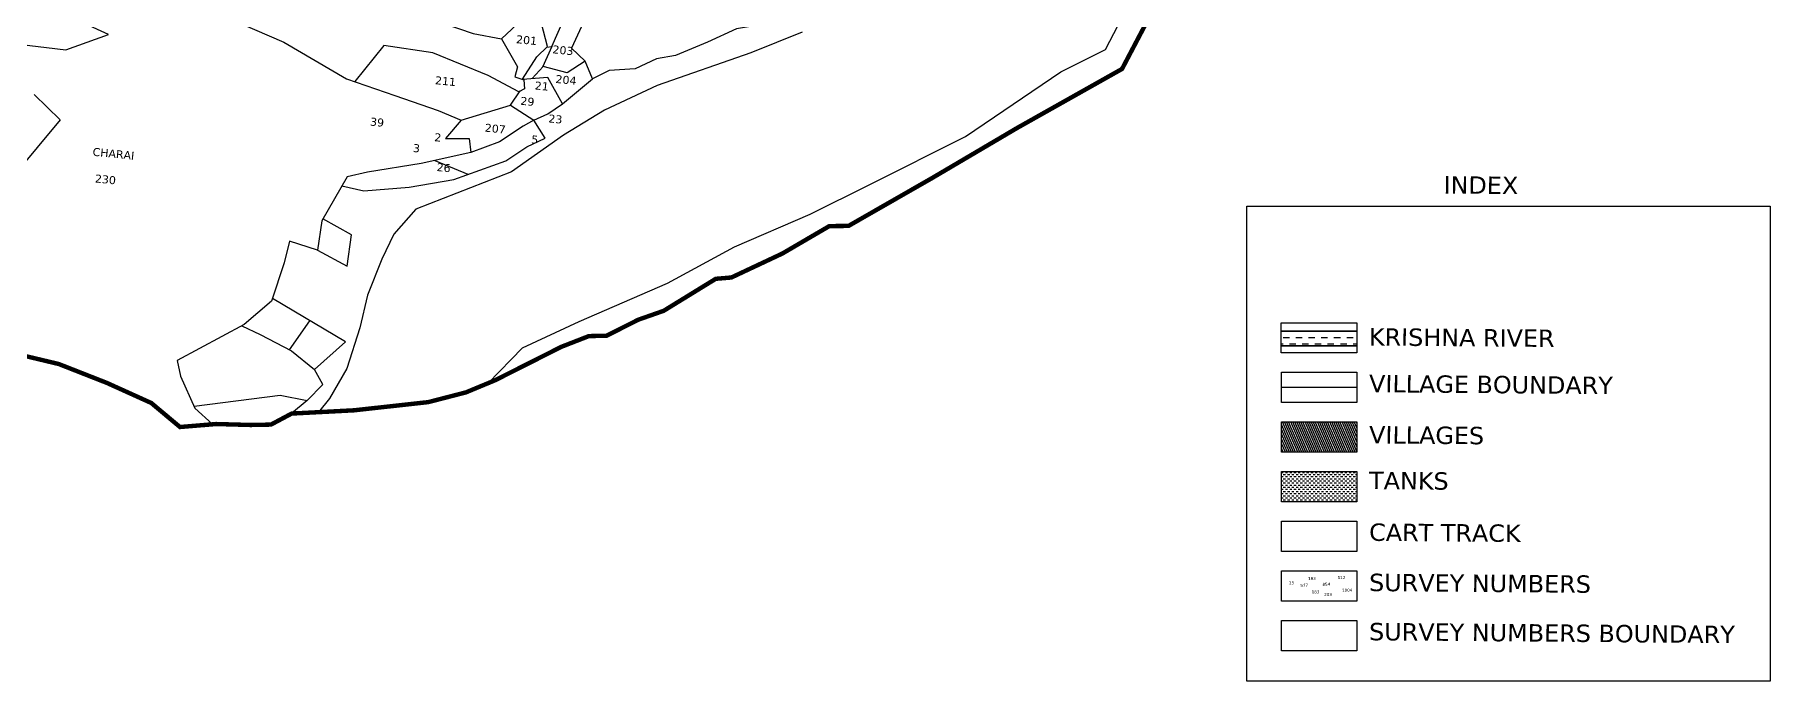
# Model space of a CAD drawing. Header units: inches. Extents: x 394927 to 400956, y 1849711 to 1856189.
# Drawn here: x 397017 to 400956, y 1849711 to 1851178 of the extents above; entities that cross this region are included whole.
import ezdxf

# ---------------------------------------------------------------- set-up
doc = ezdxf.new("R2010")
doc.units = ezdxf.units.IN
doc.header["$MEASUREMENT"] = 0
for name, color, linetype in [('BND', 6, 'Continuous'), ('SY.AREA', 7, 'Continuous'), ('TEXT', 7, 'Continuous'), ('VILLAGE AREA', 1, 'Continuous')]:
    doc.layers.add(name, color=color, linetype=linetype)
doc.styles.get("Standard").update_dxf_attribs({"font": 'verdana.ttf'})

msp = doc.modelspace()

# ---------------------------------------------------------------- hatches: boundary and pattern name
h = msp.add_hatch()
h.set_pattern_fill('DASH', color=4, scale=115.50482)
h.set_pattern_definition([(0, (329218.984, 1495890.868), (14.4381025, 14.4381025), [14.4381025, -14.4381025])])
h.paths.add_polyline_path([(399846.2, 1850504.9), (399846.2, 1850472.1), (400017.2, 1850472.1), (400017.2, 1850504.9)])
h = msp.add_hatch()
h.set_pattern_fill('DASH', color=4, scale=38.501607)
h.set_pattern_definition([(0, (329219.525, 1496003.766), (4.81270083, 4.81270083), [4.81270083, -4.81270083])])
h.paths.add_polyline_path([(399846.7, 1850186.5), (399846.7, 1850117.9), (400017.7, 1850117.9), (400017.7, 1850186.5)])
at = {"layer": 'VILLAGE AREA', "linetype": 'ByBlock'}
h = msp.add_hatch(dxfattribs=at)
h.set_pattern_fill('ANSI31', color=256, scale=34.168973, angle=68.5464)
h.set_pattern_definition([(113.5464313, (274964.0015, 1221194.654), (-3.91549369, -1.706279376), [])])
h.paths.add_polyline_path([(400017.7, 1850230.6), (400017.7, 1850299.2), (399846.7, 1850299.2), (399846.7, 1850230.6)])

# ---------------------------------------------------------------- linework, layer by layer
at = {"const_width": 0.175}
msp.add_lwpolyline([(394927.2, 1856188.7), (400955.8, 1856188.7), (400955.8, 1849711), (394927.2, 1849711)], close=True, dxfattribs=at)
at = {"color": 4}
for points in [[(398046, 1850387.1), (398124.4, 1850467), (398253.1, 1850527), (398453.4, 1850613.8), (398605.1, 1850696.7), (398776.7, 1850770.7), (398912.1, 1850837.5), (399129.8, 1850947), (399345.5, 1851093.7), (399447, 1851144.3), (399656.3, 1851546)], [(398759, 1851183.3), (398642, 1851136.6), (398430, 1851062.1), (398310.6, 1851006.6), (398217.3, 1850949.8), (398099.3, 1850866.9), (397882, 1850781.9), (397832.4, 1850725.1), (397804.7, 1850668.3), (397772.7, 1850586.8), (397755.2, 1850512.6), (397725.6, 1850420.7), (397686.4, 1850352.5), (397660.9, 1850321.3)]]:
    msp.add_lwpolyline(points, dxfattribs=at)
at = {"color": 0}
for points in [[(399768.3, 1850788.6), (400955.8, 1850788.6), (400955.8, 1849711), (399768.3, 1849711)], [(399846.2, 1850524.3), (400017.2, 1850524.3), (400017.2, 1850455.8), (399846.2, 1850455.8)], [(399846.7, 1850411.8), (400017.7, 1850411.8), (400017.7, 1850343.3), (399846.7, 1850343.3)], [(399846.7, 1850299.2), (400017.7, 1850299.2), (400017.7, 1850230.6), (399846.7, 1850230.6)], [(399846.7, 1850186.5), (400017.7, 1850186.5), (400017.7, 1850117.9), (399846.7, 1850117.9)], [(399846.7, 1850073.8), (400017.7, 1850073.8), (400017.7, 1850005.3), (399846.7, 1850005.3)], [(399846.7, 1849961.1), (400017.7, 1849961.1), (400017.7, 1849892.6), (399846.7, 1849892.6)], [(399846.7, 1849848.4), (400017.7, 1849848.4), (400017.7, 1849779.9), (399846.7, 1849779.9)]]:
    msp.add_lwpolyline(points, close=True, dxfattribs=at)
at = {"color": 4, "const_width": 3.85}
for points in [[(400017.2, 1850504.9), (399846.2, 1850504.9)], [(400017.2, 1850472.1), (399846.2, 1850472.1)]]:
    msp.add_lwpolyline(points, dxfattribs=at)
at = {"layer": 'BND', "lineweight": 30}
for points, const_width in [([(395226.5, 1853519.5), (395226.5, 1853519.5), (395356.1, 1853388.8), (395470.4, 1853278.4), (395648.1, 1853094.3), (395792.6, 1852958.3), (395996.9, 1852738), (396013.3, 1852618.8), (396045, 1852445.2), (396065.5, 1852335.9), (396082.9, 1852240.5), (396136.4, 1851928.5), (396181.3, 1851815.2), (396234.6, 1851660), (396246.4, 1851496.2), (396321.9, 1851278.4), (396364.6, 1851129.6), (396460.5, 1850861.6), (396549.2, 1850584.8), (396886.7, 1850473.8), (396979.2, 1850452.7), (397071.8, 1850430.6), (397181.1, 1850387.7)], 10), ([(397181.1, 1850387.7), (397281.7, 1850342.2), (397346.8, 1850287.7), (397428.9, 1850294.5), (397507.4, 1850292.3), (397553.4, 1850293.2), (397600.3, 1850318.2), (397741.8, 1850325.6), (397910.4, 1850344.2), (397995.9, 1850366.3), (398062.5, 1850394), (398212.3, 1850469.6), (398274.9, 1850494), (398314.8, 1850494.7), (398386.9, 1850531.1), (398444.5, 1850551.3), (398562.7, 1850623.9), (398598.2, 1850626.9), (398713.8, 1850681.2), (398820.5, 1850743.5), (398864, 1850743.9), (399054.4, 1850852.9), (399247, 1850966.3), (399484.7, 1851100), (399579.2, 1851279.4)], 10), ([(400017.7, 1850377.6), (399846.7, 1850377.6)], 3.42)]:
    msp.add_lwpolyline(points, dxfattribs=dict(at, const_width=const_width))
at = {"layer": 'SY.AREA'}
for points in [[(398303.6, 1851424.9), (398315.7, 1851433.2), (398350.1, 1851487.8), (398508.4, 1851450.1), (398578.5, 1851398.9), (398599.3, 1851367), (398612.7, 1851329.9), (398677.3, 1851309.9), (398694.4, 1851292.9), (398698, 1851260.2), (398729.1, 1851238.4), (398725.7, 1851220.8), (398663.9, 1851200.4), (398610.1, 1851191.2), (398544, 1851160.8), (398471.1, 1851130.4), (398428.5, 1851122.7), (398380.2, 1851100.1), (398321, 1851096.6), (398283.1, 1851077.9)], [(397876.6, 1851226.3), (398012, 1851180.5), (398076.5, 1851168.2), (398134.8, 1851223), (398141, 1851251.4), (398155.4, 1851258.5), (398152, 1851268.2), (398062, 1851289.9), (398051.5, 1851296)], [(396711.5, 1851213.9), (396756.7, 1851195), (396854.3, 1851171.1), (396980.8, 1851156.1), (397088, 1851143.6), (397184.9, 1851178.2), (397090.4, 1851221.3), (396943, 1851261), (396947.1, 1851269.1)], [(398123.8, 1851076.5), (398156.6, 1851127.8), (398181, 1851150.9), (398154.3, 1851252.4)], [(397384.9, 1851241.1), (397482.4, 1851204), (397582.3, 1851160.6), (397724.7, 1851077.7), (397834.2, 1851040), (397932.7, 1851005.6), (397984.7, 1850983.7), (397949.2, 1850942.3), (398003.1, 1850942.2), (398006.7, 1850910.5), (397894.2, 1850885.6), (397772.4, 1850866.1), (397726.2, 1850855.4), (397668.4, 1850755.5), (397658.9, 1850689.1), (397595.7, 1850709.5), (397583.3, 1850659.8), (397554.4, 1850573), (397492.3, 1850519.9), (397340.4, 1850438.3), (397348.1, 1850403.4), (397380.7, 1850330.5), (397420.6, 1850293.8)], [(398190.4, 1851150.9), (398222.2, 1851222.8), (398242.5, 1851229.3), (398263, 1851221.3), (398262.4, 1851206), (398235.3, 1851147.3), (398266.5, 1851117.8)], [(398076.5, 1851168.2), (398113, 1851105), (398106.4, 1851081.8), (398127.1, 1851075.5), (398128.5, 1851054.9), (398116, 1851048.4), (398046.2, 1851085.1), (397920.7, 1851136.7), (397809.7, 1851153.5), (397743.6, 1851071.2)], [(398179.6, 1851149.6), (398190.4, 1851150.9), (398169.2, 1851104.3)], [(398215, 1851021.1), (398283.1, 1851077.9), (398266.5, 1851117.8), (398225.5, 1851091.2), (398170.7, 1851105.9), (398146.3, 1851078)], [(398150, 1850984), (398182, 1850997.9), (398215, 1851021.1), (398181.6, 1851080.6), (398124.4, 1851076.3)], [(397015.8, 1851041.7), (397075.2, 1850984.9), (396970.2, 1850859.4), (396875.7, 1850892.9)], [(397984.7, 1850983.7), (398097, 1851018.2), (398119.2, 1851050.1)], [(398097, 1851018.2), (398150, 1850984), (398125.6, 1850970.2), (398071.7, 1850934.6), (398006.7, 1850910.5)], [(398175.3, 1850943), (398150, 1850984)], [(397714.3, 1850834.9), (397763.9, 1850823.8), (397866.8, 1850832), (397968.1, 1850849.4), (398086, 1850891.7), (398134, 1850923.5), (398175.3, 1850943)], [(397925.5, 1850892.5), (398000.4, 1850861)], [(397658.9, 1850689.1), (397726.2, 1850652.8), (397736.1, 1850724), (397670.8, 1850759.6)], [(397635.6, 1850348.2), (397670.7, 1850383.9), (397652.3, 1850417.9), (397722.2, 1850480.7), (397556.5, 1850579.3)], [(397487.1, 1850517.1), (397529, 1850497.4), (397600.3, 1850460.5), (397652.3, 1850417.9)], [(397595.1, 1850463.1), (397641.9, 1850528.5)], [(397378.7, 1850335.1), (397573.9, 1850360.2), (397635.6, 1850348.2), (397600.3, 1850318.2)]]:
    msp.add_lwpolyline(points, dxfattribs=at)

# ---------------------------------------------------------------- texts
at = {"layer": 'TEXT'}
for s, height, rotation, p in [('201', 18.16, 354.3907, (398108.9, 1851158.7)), ('203', 18.16, 354.3907, (398191.5, 1851135.7)), ('211', 18.16, 354.3907, (397924.9, 1851065.6)), ('21', 18.16, 354.3907, (398151.3, 1851053.7)), ('204', 18.16, 354.3907, (398198.4, 1851068.4)), ('29', 18.16, 354.3907, (398118.7, 1851018.9)), ('39', 18.16, 354.3907, (397777.5, 1850971.8)), ('207', 18.16, 354.3907, (398037.9, 1850957.9)), ('23', 18.16, 354.3907, (398182.2, 1850978.9)), ('2', 18.2, 354.3907, (397923.3, 1850936.4)), ('5', 18.2, 354.3907, (398143.3, 1850931.5)), ('CHARAI', 18.16, 354.3907, (397147.9, 1850903.3)), ('3', 18.2, 354.3907, (397874.8, 1850911.9)), ('230', 18.16, 354.3907, (397153.2, 1850842.7)), ('26', 18.16, 354.3907, (397928.6, 1850868.6)), ('112', 6.69, 1.2022, (399974.1, 1849942.8)), ('25', 6.69, 1.2022, (399863.7, 1849930.7)), ('577', 6.69, 1.2022, (399889.4, 1849925.1)), ('183', 6.69, 1.2022, (399906.8, 1849940.7)), ('183', 6.69, 1.2022, (399915.1, 1849910.2)), ('854', 6.69, 1.2022, (399939.7, 1849927.4)), ('203', 6.69, 1.2022, (399943.5, 1849904.3)), ('1004', 6.69, 1.2022, (399984.1, 1849914.1))]:
    msp.add_text(s, height=height, rotation=rotation, dxfattribs=at).set_placement(p)
at = {"layer": 'TEXT', "color": 0}
for s, height, p in [('INDEX', 39.47, (400214.2, 1850817.4)), ('KRISHNA RIVER', 39.472, (400044.8, 1850472.6)), ('VILLAGE BOUNDARY', 39.472, (400045.3, 1850366.7)), ('VILLAGES', 39.47, (400045.3, 1850250.6)), ('TANKS', 39.47, (400045.3, 1850146.9)), ('CART TRACK', 39.47, (400045.3, 1850029.6)), ('SURVEY NUMBERS', 39.472, (400045.3, 1849915.6)), ('SURVEY NUMBERS BOUNDARY', 39.472, (400045.3, 1849804))]:
    msp.add_text(s, height=height, rotation=359.5381, dxfattribs=at).set_placement(p)

doc.saveas('drawing.dxf')
